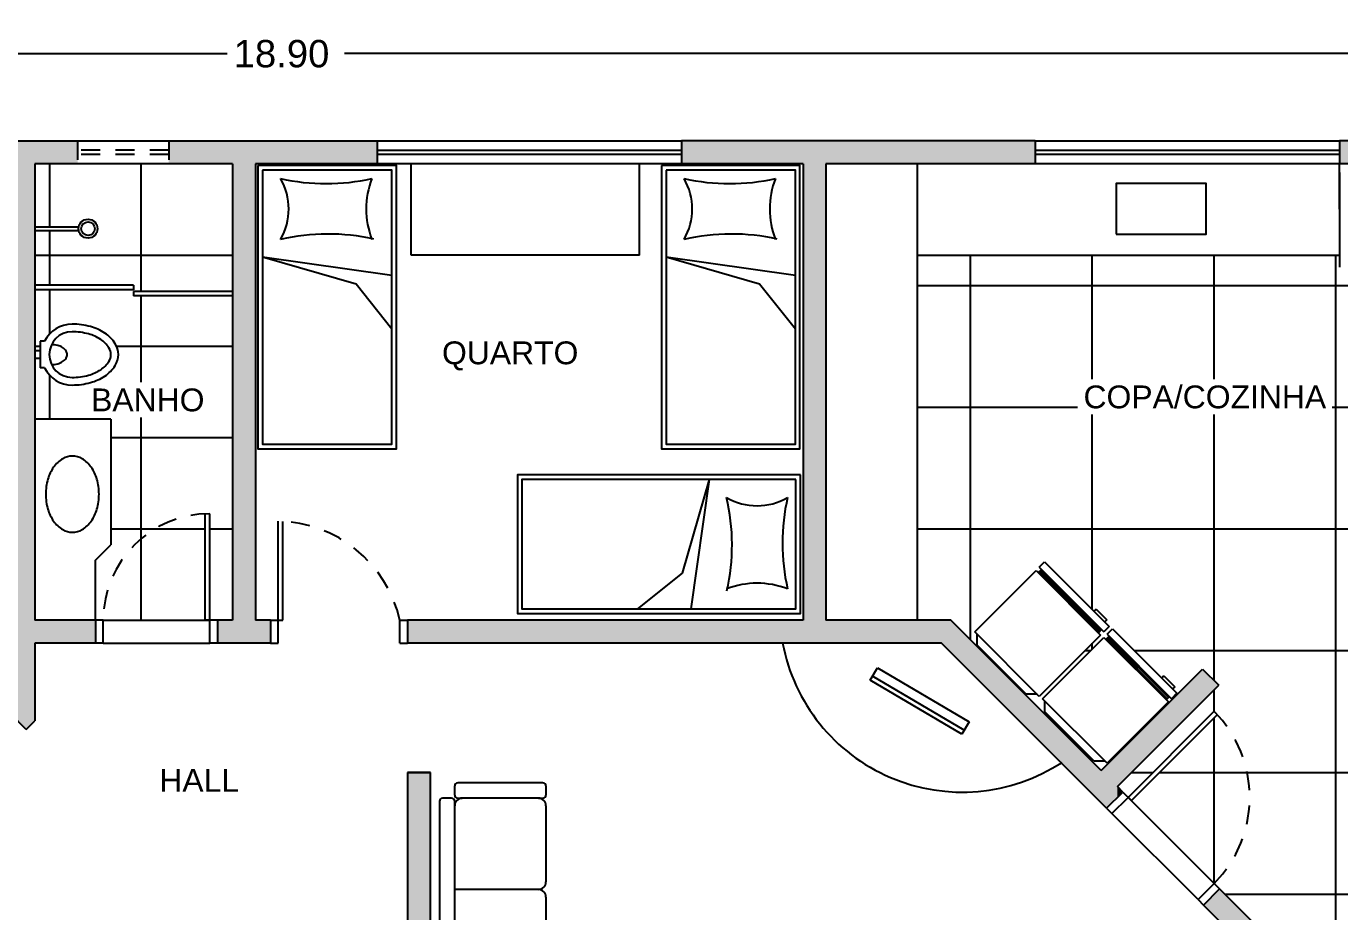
# Model space of a CAD drawing. Extents: x 1 to 29.1, y 2.1 to 17.
# Drawn here: x 9.89 to 18.52, y 11.15 to 16.97 of the extents above; entities that cross this region are included whole.
import ezdxf

# ---------------------------------------------------------------- set-up
doc = ezdxf.new("R2010")
doc.units = 0
doc.linetypes.add('HIDDEN2', pattern=[0.1875, 0.125, -0.0625])
doc.layers.get('0').update_dxf_attribs({"linetype": 'CONTINUOUS'})
doc.layers.get('DEFPOINTS').update_dxf_attribs({"linetype": 'CONTINUOUS'})
for name, color, linetype in [('EQUIPAMENTOS_MOBILIA', 45, 'CONTINUOUS'), ('ESQUADRIA', 53, 'CONTINUOUS'), ('HACH', 1, 'CONTINUOUS'), ('PAREDE', 5, 'CONTINUOUS'), ('PAREDE-HACH', 140, 'CONTINUOUS'), ('PISO', 9, 'CONTINUOUS'), ('TEXTO', 23, 'CONTINUOUS')]:
    doc.layers.add(name, color=color, linetype=linetype)
doc.styles.get("Standard").update_dxf_attribs({"font": 'arial.ttf'})
doc.dimstyles.get("Standard").update_dxf_attribs({"dimtxt": 2.5, "dimasz": 2.5, "dimexe": 1.25, "dimexo": 0.625, "dimtad": 1, "dimcen": 2.5, "dimazin": 3, "dimtfac": 1, "dimtmove": 0, "dimatfit": 3})

# ---------------------------------------------------------------- blocks, each defined once
blk = doc.blocks.new('*X25')
at = {"layer": 'PISO', "linetype": 'CONTINUOUS'}
for p, q in [((19.2954, 16.0069), (19.2954, 16.0641)), ((20.0954, 15.6022), (20.0954, 16.0641)), ((20.0954, 13.785), (20.0954, 15.6012)), ((16.0954, 12.935), (16.0954, 15.4641)), ((16.8954, 14.648), (16.8954, 15.4641)), ((17.6954, 14.648), (17.6954, 15.4641)), ((18.4954, 10.7641), (18.4954, 15.4641)), ((19.2954, 13.913), (19.2954, 15.3598)), ((15.7454, 15.2641), (20.7454, 15.2641)), ((20.7454, 15.2641), (20.8954, 15.2641)), ((15.7454, 14.4641), (16.799, 14.4641)), ((18.4719, 14.4641), (20.8954, 14.4641)), ((16.8954, 13.1344), (16.8954, 14.4152)), ((17.6954, 12.6681), (17.6954, 14.4152)), ((15.7454, 13.6641), (18.8996, 13.6641)), ((18.9674, 13.6641), (19.0295, 13.6641)), ((20.273, 13.6641), (20.334, 13.6641)), ((20.3994, 13.6641), (20.8954, 13.6641)), ((20.0954, 13.1456), (20.0954, 13.3324)), ((16.1662, 12.8641), (16.1757, 12.8641)), ((16.8472, 12.8641), (16.8839, 12.8641)), ((16.8954, 12.8756), (16.8954, 12.9123)), ((17.1716, 12.8641), (18.8867, 12.8641)), ((18.9469, 12.8641), (19.008, 12.8641)), ((20.2521, 12.8641), (20.3132, 12.8641)), ((20.3734, 12.8641), (20.8954, 12.8641)), ((20.0954, 12.5157), (20.0954, 12.7047)), ((17.6954, 12.464), (17.6954, 12.6054)), ((17.6954, 11.335), (17.6954, 12.4215)), ((16.8954, 12.135), (16.8954, 12.1504)), ((17.1541, 12.0641), (17.2955, 12.0641)), ((17.338, 12.0641), (17.9115, 12.0641)), ((17.9129, 12.0641), (19.23, 12.0641)), ((20.03, 12.0641), (20.0667, 12.0641)), ((20.0837, 12.0641), (20.8954, 12.0641)), ((20.0954, 10.7641), (20.0954, 12.0652)), ((19.2954, 10.7641), (19.2954, 11.913)), ((17.7662, 11.2641), (20.8954, 11.2641))]:
    blk.add_line(p, q, dxfattribs=at)
blk = doc.blocks.new('*U26')
at = {"layer": 'PAREDE-HACH', "linetype": 'CONTINUOUS'}
for points in [[(14.1954, 16.0641), (14.1954, 16.2141), (14.9954, 16.0641)], [(14.9954, 16.0641), (14.1954, 16.2141), (14.9954, 16.2141)], [(14.9954, 12.9141), (14.9954, 16.2141), (15.1454, 12.9141)], [(15.1454, 12.9141), (14.9954, 16.2141), (15.1454, 16.2141)], [(15.1454, 16.0641), (15.1454, 16.2141), (15.9041, 16.0641)], [(15.9041, 16.0641), (15.1454, 16.2141), (15.9041, 16.2141)], [(15.9041, 16.0641), (15.9041, 16.2141), (15.9662, 16.0641)], [(15.9662, 16.0641), (15.9041, 16.2141), (15.9662, 16.2141)], [(15.9662, 16.0641), (15.9662, 16.2141), (16.5204, 16.0641)], [(16.5204, 16.0641), (15.9662, 16.2141), (16.5204, 16.2141)], [(12.3954, 12.9141), (12.3954, 13.0641), (14.1954, 12.9141)], [(14.1954, 12.9141), (12.3954, 13.0641), (14.1954, 13.0641)], [(14.1954, 12.9141), (14.1954, 13.0641), (14.9954, 12.9141)], [(14.9954, 12.9141), (14.1954, 13.0641), (14.9954, 13.0641)], [(15.1454, 12.9141), (15.1454, 13.0641), (15.9041, 12.9141)], [(15.9041, 12.9141), (15.1454, 13.0641), (15.9041, 13.0641)], [(15.9041, 12.9141), (15.9041, 13.0641), (15.9662, 12.852)], [(15.9662, 12.852), (15.9041, 13.0641), (15.9662, 13.0641)], [(15.9662, 12.852), (15.9662, 13.0641), (16.5204, 12.2978)], [(16.5204, 12.2978), (15.9662, 13.0641), (16.5204, 12.51)], [(17.6207, 12.5307), (17.0955, 12.2177), (17.6207, 12.7428)], [(17.6207, 12.5307), (17.6207, 12.7428), (17.7267, 12.6368)], [(17.0955, 12.0055), (17.0955, 12.2177), (17.6207, 12.5307)], [(16.5204, 12.2978), (16.5204, 12.51), (16.9541, 11.8641)], [(16.9541, 11.8641), (16.5204, 12.51), (16.9541, 12.0762)], [(17.0602, 11.8995), (16.9894, 12.1116), (17.0602, 12.1823)], [(17.0955, 12.0055), (17.0602, 12.1823), (17.0955, 12.2177)], [(17.0602, 11.9702), (17.0602, 12.1823), (17.0955, 12.0055)], [(16.9894, 11.8288), (16.9541, 12.0762), (16.9894, 12.1116)], [(16.9894, 11.8288), (16.9894, 12.1116), (17.0602, 11.8995)], [(16.9541, 11.8641), (16.9541, 12.0762), (16.9894, 11.8288)], [(17.0602, 11.8995), (17.0602, 11.9702), (17.0955, 11.9348)]]:
    blk.add_solid(points, dxfattribs=at)
blk = doc.blocks.new('GELAD')
at = {"layer": 'EQUIPAMENTOS_MOBILIA'}
for p, q in [((-0.7, -0.3), (-0.7, 0.3)), ((-0.7, 0.3), (-0.65, 0.3)), ((-0.65, -0.3), (-0.65, 0.3)), ((-0.65, 0.28), (-0.62, 0.28)), ((-0.64, -0.28), (-0.64, 0.28)), ((-0.63, -0.28), (-0.63, 0.28)), ((-0.62, 0.3), (-0.05, 0.3)), ((-0.62, -0.3), (-0.62, 0.3)), ((-0.05, 0.3), (-0.05, -0.3)), ((-0.05, 0.28), (0, 0.23)), ((-0.72, 0.2588), (-0.7, 0.2588)), ((-0.72, 0.1588), (-0.72, 0.2588)), ((0, 0.23), (0, -0.23)), ((-0.72, 0.1588), (-0.7, 0.1588)), ((-0.05, -0.28), (0, -0.23)), ((-0.65, -0.3), (-0.7, -0.3)), ((-0.62, -0.28), (-0.65, -0.28)), ((-0.05, -0.3), (-0.62, -0.3))]:
    blk.add_line(p, q, dxfattribs=at)
blk = doc.blocks.new('*X32')
at = {"layer": 'PISO', "linetype": 'CONTINUOUS'}
for p, q in [((10.0454, 15.6497), (10.0454, 16.0641)), ((10.6454, 15.2251), (10.6454, 16.0641)), ((10.0454, 15.2651), (10.0454, 15.6247)), ((9.9454, 15.4641), (11.2454, 15.4641)), ((10.0454, 14.9462), (10.0454, 15.2351)), ((10.6454, 14.6283), (10.6454, 15.1951)), ((9.9454, 14.8641), (9.9804, 14.8641)), ((10.4833, 14.8641), (11.2454, 14.8641)), ((10.0454, 14.3845), (10.0454, 14.6731)), ((10.6454, 13.5962), (10.6454, 14.3955)), ((10.4454, 14.2641), (11.2454, 14.2641)), ((10.4454, 13.6641), (10.7401, 13.6641)), ((10.7409, 13.6641), (11.0654, 13.6641)), ((11.0954, 13.6641), (11.2454, 13.6641)), ((10.6454, 13.0641), (10.6454, 13.596))]:
    blk.add_line(p, q, dxfattribs=at)
blk = doc.blocks.new('*U33')
at = {"layer": 'PAREDE-HACH', "linetype": 'CONTINUOUS'}
for points in [[(8.9454, 16.0641), (8.9454, 16.2141), (9.7835, 16.0641)], [(9.7835, 16.0641), (8.9454, 16.2141), (9.7835, 16.2141)], [(9.7835, 16.0641), (9.7835, 16.2141), (9.7954, 16.0641)], [(9.7954, 16.0641), (9.7835, 16.2141), (9.7954, 16.2141)], [(9.7954, 12.4405), (9.7954, 16.2141), (9.8896, 12.3463)], [(9.8896, 12.3463), (9.7954, 16.2141), (9.8896, 16.2141)], [(9.8896, 12.3463), (9.8896, 16.2141), (9.9454, 12.402)], [(9.9454, 12.402), (9.8896, 16.2141), (9.9454, 16.2141)], [(9.9454, 16.0641), (9.9454, 16.2141), (10.2263, 16.0641)], [(10.2263, 16.0641), (9.9454, 16.2141), (10.2263, 16.2141)], [(9.9454, 12.9141), (9.9454, 13.0641), (10.2263, 12.9141)], [(10.2263, 12.9141), (9.9454, 13.0641), (10.2263, 13.0641)], [(10.2263, 12.9141), (10.2263, 13.0641), (10.3454, 12.9141)], [(10.3454, 12.9141), (10.2263, 13.0641), (10.3454, 13.0641)], [(9.7954, 12.4405), (9.7835, 12.4523), (9.7954, 12.4641)]]:
    blk.add_solid(points, dxfattribs=at)
blk = doc.blocks.new('*U34')
at = {"layer": 'PAREDE-HACH', "linetype": 'CONTINUOUS'}
for points in [[(10.8263, 16.0641), (10.8263, 16.2141), (11.1454, 16.0641)], [(11.1454, 16.0641), (10.8263, 16.2141), (11.1454, 16.2141)], [(11.1454, 16.0641), (11.1454, 16.2141), (11.2454, 16.0641)], [(11.2454, 16.0641), (11.1454, 16.2141), (11.2454, 16.2141)], [(11.2454, 12.9141), (11.2454, 16.2141), (11.3954, 12.9141)], [(11.3954, 12.9141), (11.2454, 16.2141), (11.3954, 16.2141)], [(11.3954, 16.0641), (11.3954, 16.2141), (11.4954, 16.0641)], [(11.4954, 16.0641), (11.3954, 16.2141), (11.4954, 16.2141)], [(11.4954, 16.0641), (11.4954, 16.2141), (12.1954, 16.0641)], [(12.1954, 16.0641), (11.4954, 16.2141), (12.1954, 16.2141)], [(11.1454, 12.9141), (11.1454, 13.0641), (11.2454, 12.9141)], [(11.2454, 12.9141), (11.1454, 13.0641), (11.2454, 13.0641)], [(11.3954, 12.9141), (11.3954, 13.0641), (11.4954, 12.9141)], [(11.4954, 12.9141), (11.3954, 13.0641), (11.4954, 13.0641)]]:
    blk.add_solid(points, dxfattribs=at)
blk = doc.blocks.new('CAMAS')
at = {"layer": 'EQUIPAMENTOS_MOBILIA'}
for p, q in [((-0.5989, 0.425), (-0.7772, -0.19)), ((-0.5989, 0.425), (-0.7192, -0.425)), ((-0.7772, -0.19), (-1.0715, -0.425))]:
    blk.add_line(p, q, dxfattribs=at)
for points in [[(0, 0.455), (-1.86, 0.455), (-1.86, -0.455), (0, -0.455)], [(-0.03, 0.425), (-1.83, 0.425), (-1.83, -0.425), (-0.03, -0.425)]]:
    blk.add_lwpolyline(points, close=True, dxfattribs=at)
for centre, radius, start, end in [((-1.8298, -0.0042), 1.3803, 347.3746, 13.0087), ((-0.2849, 0.652), 0.3992, 239.93688, 300.06312), ((1.2522, 0.0065), 1.3703, 167.35414, 192.64586), ((-0.2849, -0.8109), 0.5547, 68.86584, 111.13416)]:
    blk.add_arc(centre, radius, start, end, dxfattribs=at)
blk = doc.blocks.new('CUBA')
at = {"layer": 'EQUIPAMENTOS_MOBILIA'}
blk.add_lwpolyline([(0, 0, 0.07067), (0.0141, -0.0991, 0.082314), (0.0513, -0.1768, 0.106842), (0.1116, -0.2326, 0.13438), (0.175, -0.25, 0.13438), (0.2384, -0.2326, 0.106842), (0.2987, -0.1768, 0.082314), (0.3359, -0.0991, 0.07067), (0.35, 0, 0.07067), (0.3359, 0.0991, 0.082314), (0.2987, 0.1768, 0.106842), (0.2384, 0.2326, 0.13438), (0.175, 0.25, 0.13438), (0.1116, 0.2326, 0.106842), (0.0513, 0.1768, 0.082314), (0.0141, 0.0991, 0.07067)], format="xyb", close=True, dxfattribs=at)
blk = doc.blocks.new('*U47')
at = {"layer": 'PAREDE-HACH', "linetype": 'CONTINUOUS'}
for points in [[(12.3954, 10.5539), (12.3954, 12.0641), (12.5454, 10.4039)], [(12.5454, 10.4039), (12.3954, 12.0641), (12.5454, 12.0641)], [(10.9454, 10.6141), (10.9454, 10.7641), (12.2893, 10.6141)], [(12.2893, 10.6141), (10.9454, 10.7641), (12.2893, 10.7641)], [(12.2893, 10.6141), (12.2893, 10.7641), (12.3351, 10.6141)], [(12.3351, 10.6141), (12.2893, 10.7641), (12.3351, 10.7641)], [(12.3351, 10.6141), (12.3351, 10.7641), (12.3954, 10.5539)], [(12.3954, 10.5539), (12.3351, 10.7641), (12.3954, 10.7641)], [(12.5454, 10.4039), (12.5454, 10.616), (12.6332, 10.316)], [(12.6332, 10.316), (12.5454, 10.616), (12.6332, 10.5281)], [(12.6332, 10.316), (12.6332, 10.5281), (12.6954, 10.2539)], [(12.6954, 10.2539), (12.6332, 10.5281), (12.6954, 10.466)], [(12.6954, 10.2539), (12.6954, 10.466), (14.1841, 8.7651)], [(14.1841, 8.7651), (12.6954, 10.466), (14.1841, 8.9772)], [(14.1841, 8.5529), (14.1841, 8.9772), (14.2902, 8.659)], [(14.2902, 8.659), (14.1841, 8.9772), (14.2902, 8.8711)], [(14.2902, 8.659), (14.2902, 8.8711), (14.4473, 8.5019)], [(14.4473, 8.5019), (14.2902, 8.8711), (14.4473, 8.714)], [(14.1841, 8.5529), (12.6954, 7.2763), (14.1841, 8.7651)], [(14.4473, 8.5019), (14.4473, 8.714), (14.5534, 8.6079)], [(12.6954, 7.0641), (12.6954, 7.2763), (14.1841, 8.5529)], [(12.6954, 7.0641), (12.6332, 7.2141), (12.6954, 7.2763)], [(12.2893, 7.0641), (12.2893, 7.2141), (12.3351, 7.0641)], [(12.3351, 7.0641), (12.2893, 7.2141), (12.3351, 7.2141)], [(12.3351, 7.0641), (12.3351, 7.2141), (12.3954, 7.0641)], [(12.3954, 7.0641), (12.3351, 7.2141), (12.3954, 7.2141)], [(12.3954, 7.0641), (12.3954, 7.2141), (12.5454, 7.0641)], [(12.5454, 7.0641), (12.3954, 7.2141), (12.5454, 7.2141)], [(12.5454, 7.0641), (12.5454, 7.2141), (12.6332, 7.0641)], [(12.6332, 7.0641), (12.5454, 7.2141), (12.6332, 7.2141)], [(12.6332, 7.0641), (12.6332, 7.2141), (12.6954, 7.0641)]]:
    blk.add_solid(points, dxfattribs=at)
blk = doc.blocks.new('*X52')
at = {"layer": 'PISO'}
for p, q in [((10.3954, 13.0641), (11.0954, 13.0641)), ((10.3954, 12.9141), (11.0954, 12.9141))]:
    blk.add_line(p, q, dxfattribs=at)
blk = doc.blocks.new('TV')
at = {"layer": 'EQUIPAMENTOS_MOBILIA'}
for p, q in [((0, 0.35), (0.0941, 0.35)), ((0, -0.35), (0, 0.35)), ((0.0641, 0.35), (0.0641, -0.35)), ((0.0941, 0.35), (0.0941, -0.35)), ((0.0941, -0.35), (0, -0.35))]:
    blk.add_line(p, q, dxfattribs=at)
blk = doc.blocks.new('SOFA2')
at = {"layer": 'EQUIPAMENTOS_MOBILIA'}
for p, q in [((0.58, 0), (-0.58, 0)), ((-0.6, -0.08), (-0.6, -0.02)), ((0.6, -0.08), (0.6, -0.02)), ((-0.7, -0.68), (-0.7, -0.12)), ((-0.62, -0.1), (-0.68, -0.1)), ((-0.6, -0.12), (-0.6, -0.15)), ((-0.6, -0.65), (-0.6, -0.15)), ((-0.58, -0.1), (0.58, -0.1)), ((0, -0.65), (0, -0.1)), ((0.6, -0.12), (0.6, -0.15)), ((0.6, -0.65), (0.6, -0.15)), ((0.62, -0.1), (0.6303, -0.1)), ((0.6303, -0.1), (0.68, -0.1)), ((0.7, -0.68), (0.7, -0.12)), ((-0.6, -0.65), (-0.6, -0.68)), ((0.6, -0.65), (0.6, -0.68)), ((-0.68, -0.7), (-0.62, -0.7)), ((-0.05, -0.7), (-0.55, -0.7)), ((0.55, -0.7), (0.05, -0.7)), ((0.68, -0.7), (0.62, -0.7))]:
    blk.add_line(p, q, dxfattribs=at)
for centre, radius, start, end in [((-0.58, -0.02), 0.02, 90, 180), ((0.58, -0.02), 0.02, 0, 90), ((-0.58, -0.08), 0.02, 180, 270), ((0.58, -0.08), 0.02, 270, 0), ((-0.68, -0.12), 0.02, 90, 180), ((-0.62, -0.12), 0.02, 360, 90), ((-0.55, -0.15), 0.05, 90, 180), ((0.55, -0.15), 0.05, 0, 90), ((0.62, -0.12), 0.02, 90, 180), ((0.68, -0.12), 0.02, 360, 90), ((-0.68, -0.68), 0.02, 180, 270), ((-0.62, -0.68), 0.02, 270, 0), ((-0.55, -0.65), 0.05, 180, 270), ((-0.05, -0.65), 0.05, 270, 360), ((0.05, -0.65), 0.05, 180, 270), ((0.55, -0.65), 0.05, 270, 0), ((0.62, -0.68), 0.02, 180, 270), ((0.68, -0.68), 0.02, 270, 360)]:
    blk.add_arc(centre, radius, start, end, dxfattribs=at)
blk = doc.blocks.new('CHUVEIRO')
at = {"layer": 'EQUIPAMENTOS_MOBILIA'}
for p, q in [((0, 0.0125), (0.2888, 0.0125)), ((0, -0.0125), (0.2888, -0.0125))]:
    blk.add_line(p, q, dxfattribs=at)
for radius in [0.0625, 0.045]:
    blk.add_circle((0.35, 0), radius, dxfattribs=at)
blk = doc.blocks.new('BACIA')
at = {"layer": 'EQUIPAMENTOS_MOBILIA'}
for p, q in [((0.035, 0.0872), (0.035, -0.0872)), ((0.065, 0.0872), (0.035, 0.0872)), ((0.035, 0.025), (0, 0.025)), ((0, 0.025), (0, -0.025)), ((0.035, -0.025), (0, -0.025)), ((0.065, -0.0872), (0.035, -0.0872))]:
    blk.add_line(p, q, dxfattribs=at)
for points in [[(0.245, -0.2, 0.066402), (0.3665, -0.1838, 0.078959), (0.4607, -0.1414, 0.107161), (0.5293, -0.0716, 0.141785), (0.55, 0, 0.141785), (0.5293, 0.0716, 0.107161), (0.4607, 0.1414, 0.078959), (0.3665, 0.1838, 0.066402), (0.245, 0.2, 0.066402)], [(0.245, -0.15, 0.066402), (0.3534, -0.1355, 0.078959), (0.4332, -0.0996, 0.107161), (0.487, -0.0449, 0.141785), (0.5, 0, 0.141785), (0.487, 0.0449, 0.107161), (0.4332, 0.0996, 0.078959), (0.3534, 0.1355, 0.066402), (0.245, 0.15, 0.066402)], [(0.11, -0.0654, 0.064559), (0.151, -0.0601, 0.077436), (0.1826, -0.0462, 0.107172), (0.2058, -0.0233, 0.145191), (0.2127, 0, 0.145191), (0.2058, 0.0233, 0.107172), (0.1826, 0.0462, 0.077436), (0.151, 0.0601, 0.064559), (0.11, 0.0654, 0.064559)]]:
    blk.add_lwpolyline(points, format="xyb", dxfattribs=at)
for radius, start, end in [(0.2, 90, 154.15807), (0.15, 90, 270), (0.2, 205.84193, 270)]:
    blk.add_arc((0.245, 0), radius, start, end, dxfattribs=at)
blk = doc.blocks.new('*U56')
at = {"layer": 'PAREDE-HACH', "linetype": 'CONTINUOUS'}
for points in [[(20.8954, 10.6141), (20.8954, 12.4141), (21.0454, 10.6141)], [(21.0454, 10.6141), (20.8954, 12.4141), (21.0454, 12.4141)], [(17.7319, 11.0863), (17.6258, 11.1924), (17.7319, 11.2984)], [(17.7319, 11.0863), (17.7319, 11.2984), (18.1031, 10.7151)], [(18.1031, 10.7151), (17.7319, 11.2984), (18.1031, 10.9273)], [(18.1031, 10.7151), (18.1031, 10.9273), (18.1738, 10.6444)], [(18.1738, 10.6444), (18.1031, 10.9273), (18.1738, 10.8565)], [(18.1738, 10.503), (18.1738, 10.8565), (18.2091, 10.4676)], [(18.2091, 10.4676), (18.1738, 10.8565), (18.2091, 10.8212)], [(18.2091, 10.4676), (18.2091, 10.8212), (18.2662, 10.5247)], [(18.2662, 10.5247), (18.2091, 10.8212), (18.2662, 10.7641)], [(18.2662, 10.5247), (18.2662, 10.7641), (18.3557, 10.6141)], [(18.3557, 10.6141), (18.2662, 10.7641), (18.3557, 10.7641)], [(18.3557, 10.6141), (18.3557, 10.7641), (20.8954, 10.6141)], [(20.8954, 10.6141), (18.3557, 10.7641), (20.8954, 10.7641)], [(18.1738, 10.503), (18.1031, 10.5737), (18.1738, 10.6444)]]:
    blk.add_solid(points, dxfattribs=at)
blk = doc.blocks.new('*U58')
at = {"layer": 'PAREDE-HACH', "linetype": 'CONTINUOUS'}
for points in [[(18.5204, 16.0641), (18.5204, 16.2141), (19.8954, 16.0641)], [(19.8954, 16.0641), (18.5204, 16.2141), (19.8954, 16.2141)]]:
    blk.add_solid(points, dxfattribs=at)
blk = doc.blocks.new('*D23')
at = {"color": 0}
for p, q in [((2.1454, 16.2766), (2.1454, 16.9674)), ((21.0454, 16.2766), (21.0454, 16.9674)), ((2.3254, 16.7874), (11.2104, 16.7874)), ((20.8654, 16.7874), (11.9803, 16.7874))]:
    blk.add_line(p, q, dxfattribs=at)
for points in [[(2.3254, 16.8174), (2.3254, 16.7574), (2.1454, 16.7874)], [(20.8654, 16.8174), (20.8654, 16.7574), (21.0454, 16.7874)]]:
    blk.add_solid(points, dxfattribs=at)
at = {"layer": 'DEFPOINTS', "color": 0}
for p in [(21.0454, 16.7874), (2.1454, 16.2141), (21.0454, 16.2141)]:
    blk.add_point(p, dxfattribs=at)
at = {"color": 0, "linetype": 'CONTINUOUS'}
blk.add_text('18.90', height=0.18, dxfattribs=at).set_placement((11.2525, 16.6974))

msp = doc.modelspace()

# ---------------------------------------------------------------- linework, layer by layer
at = {"linetype": 'HIDDEN2'}
for centre, radius, start, end in [((11.0954, 13.0641), 0.7, 90, 180), ((11.5307, 12.8788), 0.8354, 12.81533, 88.99695), ((17.1309, 11.8995), 0.8, 315, 45)]:
    msp.add_arc(centre, radius, start, end, dxfattribs=at)
at = {"layer": 'EQUIPAMENTOS_MOBILIA'}
for p, q in [((12.4188, 15.4641), (12.4188, 16.0641)), ((13.9188, 15.4641), (13.9188, 16.0641)), ((15.7454, 16.0641), (15.7454, 13.0641)), ((18.5217, 15.3848), (18.5217, 16.0069)), ((13.9188, 15.4641), (12.4188, 15.4641)), ((15.7454, 15.4641), (18.5217, 15.4641)), ((10.4454, 14.3845), (9.9454, 14.3845)), ((10.4454, 14.3845), (10.4454, 13.5594)), ((10.3454, 13.4594), (10.4454, 13.5594)), ((10.3454, 13.0641), (10.3454, 13.4594))]:
    msp.add_line(p, q, dxfattribs=at)
msp.add_lwpolyline([(17.0515, 15.6007), (17.6437, 15.6007), (17.6437, 15.9334), (17.0515, 15.9334)], close=True, dxfattribs=at)
msp.add_arc((16.0402, 13.1342), 1.2, 190.56705, 303.17004, dxfattribs=at)
at = {"layer": 'ESQUADRIA', "linetype": 'HIDDEN2'}
for p, q in [((10.2263, 16.2141), (10.2263, 16.0641)), ((10.8263, 16.1541), (10.2263, 16.1541)), ((10.8263, 16.2141), (10.8263, 16.0641)), ((10.8263, 16.1241), (10.2263, 16.1241))]:
    msp.add_line(p, q, dxfattribs=at)
at = {"layer": 'ESQUADRIA'}
for p, q in [((12.1954, 16.2141), (14.1954, 16.2141)), ((12.1954, 16.1541), (14.1954, 16.1541)), ((16.5204, 16.2141), (18.5204, 16.2141)), ((16.5204, 16.1541), (18.5204, 16.1541)), ((14.1954, 16.1241), (12.1954, 16.1241)), ((14.1954, 16.0641), (12.1954, 16.0641)), ((18.5204, 16.1241), (16.5204, 16.1241)), ((18.5204, 16.0641), (16.5204, 16.0641)), ((10.5954, 15.2651), (9.9454, 15.2651)), ((10.5954, 15.2351), (9.9454, 15.2351)), ((10.5954, 15.2651), (10.5954, 15.2351)), ((10.5954, 15.2251), (10.5954, 15.1951)), ((11.2454, 15.2251), (10.5954, 15.2251)), ((11.2454, 15.1951), (10.5954, 15.1951)), ((11.0654, 13.0641), (11.0654, 13.7635)), ((11.0954, 13.0641), (11.0954, 13.7641)), ((11.5454, 12.9141), (11.5454, 13.7141)), ((11.5754, 13.0641), (11.5754, 13.7136)), ((10.3954, 13.0641), (10.3454, 13.0641)), ((10.3954, 12.9141), (10.3954, 13.0641)), ((11.1454, 13.0641), (11.0654, 13.0641)), ((11.0954, 12.9141), (11.0954, 13.0641)), ((11.4954, 13.0641), (11.5754, 13.0641)), ((11.5454, 12.9141), (11.5454, 13.0641)), ((12.3454, 12.9141), (12.3454, 13.0641)), ((12.3454, 13.0641), (12.3954, 13.0641)), ((10.3954, 12.9141), (10.3454, 12.9141)), ((11.1454, 12.9141), (11.0954, 12.9141)), ((11.4954, 12.9141), (11.5454, 12.9141)), ((12.3454, 12.9141), (12.3954, 12.9141)), ((17.1309, 11.8995), (17.6966, 12.4652)), ((17.1521, 11.8783), (17.7174, 12.4435)), ((17.0955, 11.9348), (17.1521, 11.8783)), ((16.9894, 11.8288), (17.0248, 11.7934)), ((17.0248, 11.7934), (17.1309, 11.8995)), ((17.5905, 11.2277), (17.6966, 11.3338)), ((17.6966, 11.3338), (17.7319, 11.2984)), ((17.5905, 11.2277), (17.6258, 11.1924))]:
    msp.add_line(p, q, dxfattribs=at)
at = {"layer": 'HACH'}
msp.add_line((18.5217, 15.4641), (18.5204, 16.0641), dxfattribs=at)
at = {"layer": 'PAREDE'}
for p, q in [((8.9454, 16.2141), (12.1954, 16.2141)), ((12.1954, 16.2141), (12.1954, 16.0641)), ((16.5204, 16.2141), (14.1954, 16.2141)), ((14.1954, 16.2141), (14.1954, 16.0641)), ((16.5204, 16.2141), (16.5204, 16.0641)), ((19.8954, 16.2141), (18.5204, 16.2141)), ((18.5204, 16.2141), (18.5204, 16.0641)), ((9.9454, 16.0641), (9.9454, 13.0641)), ((11.2454, 16.0641), (9.9454, 16.0641)), ((11.2454, 16.0641), (11.2454, 13.0641)), ((11.3954, 16.0641), (11.3954, 13.0641)), ((12.1954, 16.0641), (11.3954, 16.0641)), ((14.9954, 16.0641), (14.1954, 16.0641)), ((14.9954, 16.0641), (14.9954, 13.0641)), ((15.1454, 16.0641), (15.1454, 13.0641)), ((16.5204, 16.0641), (15.1454, 16.0641)), ((19.8954, 16.0641), (18.5204, 16.0641)), ((10.3454, 13.0641), (9.9454, 13.0641)), ((10.3454, 13.0641), (10.3454, 12.9141)), ((11.2454, 13.0641), (11.1454, 13.0641)), ((11.1454, 13.0641), (11.1454, 12.9141)), ((11.4954, 13.0641), (11.3954, 13.0641)), ((11.4954, 13.0641), (11.4954, 12.9141)), ((14.9954, 13.0641), (12.3954, 13.0641)), ((12.3954, 13.0641), (12.3954, 12.9141)), ((15.9662, 13.0641), (15.1454, 13.0641)), ((16.9541, 12.0762), (15.9662, 13.0641)), ((10.3454, 12.9141), (9.9454, 12.9141)), ((9.9454, 12.9141), (9.9454, 12.402)), ((11.4954, 12.9141), (11.1454, 12.9141)), ((15.9041, 12.9141), (12.3954, 12.9141)), ((16.9894, 11.8288), (15.9041, 12.9141)), ((16.9541, 12.0762), (17.6207, 12.7428)), ((17.6207, 12.7428), (17.7267, 12.6368)), ((17.0602, 11.9702), (17.7267, 12.6368)), ((9.8896, 12.3463), (9.7835, 12.4523)), ((9.8896, 12.3463), (9.9454, 12.402)), ((9.9454, 12.4141), (9.9454, 12.402)), ((12.3954, 12.0641), (12.3954, 10.7641)), ((12.3954, 12.0641), (12.5454, 12.0641)), ((12.5454, 12.0641), (12.3954, 12.0641)), ((12.5454, 10.7641), (12.5454, 12.0641)), ((16.9894, 11.8288), (17.0955, 11.9348)), ((17.0955, 11.9348), (17.0602, 11.9702)), ((17.6258, 11.1924), (17.7319, 11.2984)), ((18.2662, 10.7641), (17.7319, 11.2984)), ((18.1738, 10.6444), (17.6258, 11.1924))]:
    msp.add_line(p, q, dxfattribs=at)
at = {"layer": 'PISO'}
for p, q in [((17.6966, 11.3338), (17.1309, 11.8995)), ((17.5905, 11.2277), (17.0248, 11.7934))]:
    msp.add_line(p, q, dxfattribs=at)

# ---------------------------------------------------------------- block references
at = {"layer": 'EQUIPAMENTOS_MOBILIA'}
for name, p, rotation in [('CAMAS', (11.8674, 16.0514), 90), ('CAMAS', (14.5192, 16.0514), 90), ('CUBA', (10.3678, 13.8923), 180), ('GELAD', (16.2993, 12.7405), 224.9999999999994), ('GELAD', (16.7449, 12.3009), 224.9999999999994), ('TV', (15.7852, 12.5743), 239.5054374019884), ('SOFA2', (12.6051, 11.2945), 90)]:
    msp.add_blockref(name, p, dxfattribs=dict(at, rotation=rotation))
for name, p in [('CHUVEIRO', (9.9454, 15.6372)), ('BACIA', (9.9454, 14.8097)), ('CAMAS', (14.9774, 13.5634))]:
    msp.add_blockref(name, p, dxfattribs=at)
at = {"layer": 'PAREDE-HACH'}
for name in ['*U33', '*U34', '*U26', '*U58', '*U56', '*U47']:
    msp.add_blockref(name, (0, 0), dxfattribs=at)
at = {"layer": 'PISO'}
for name in ['*X32', '*X25', '*X52']:
    msp.add_blockref(name, (0, 0), dxfattribs=at)

# ---------------------------------------------------------------- texts
at = {"layer": 'TEXTO'}
for s, p in [('QUARTO', (12.6218, 14.7462)), ('BANHO', (10.3156, 14.4369)), ('COPA/COZINHA', (16.8378, 14.4566)), ('HALL', (10.764, 11.9367))]:
    msp.add_text(s, height=0.15, dxfattribs=at).set_placement(p)

# ---------------------------------------------------------------- dimensions: what is measured, and where the dimension line sits
dim = msp.add_linear_dim(base=(21.0454, 16.7874), p1=(2.1454, 16.2141), p2=(21.0454, 16.2141), dimstyle='Standard')
dim.commit()
dim.dimension.update_dxf_attribs({"geometry": '*D23', "text_midpoint": (11.5954, 16.7874)})

doc.saveas('drawing.dxf')
